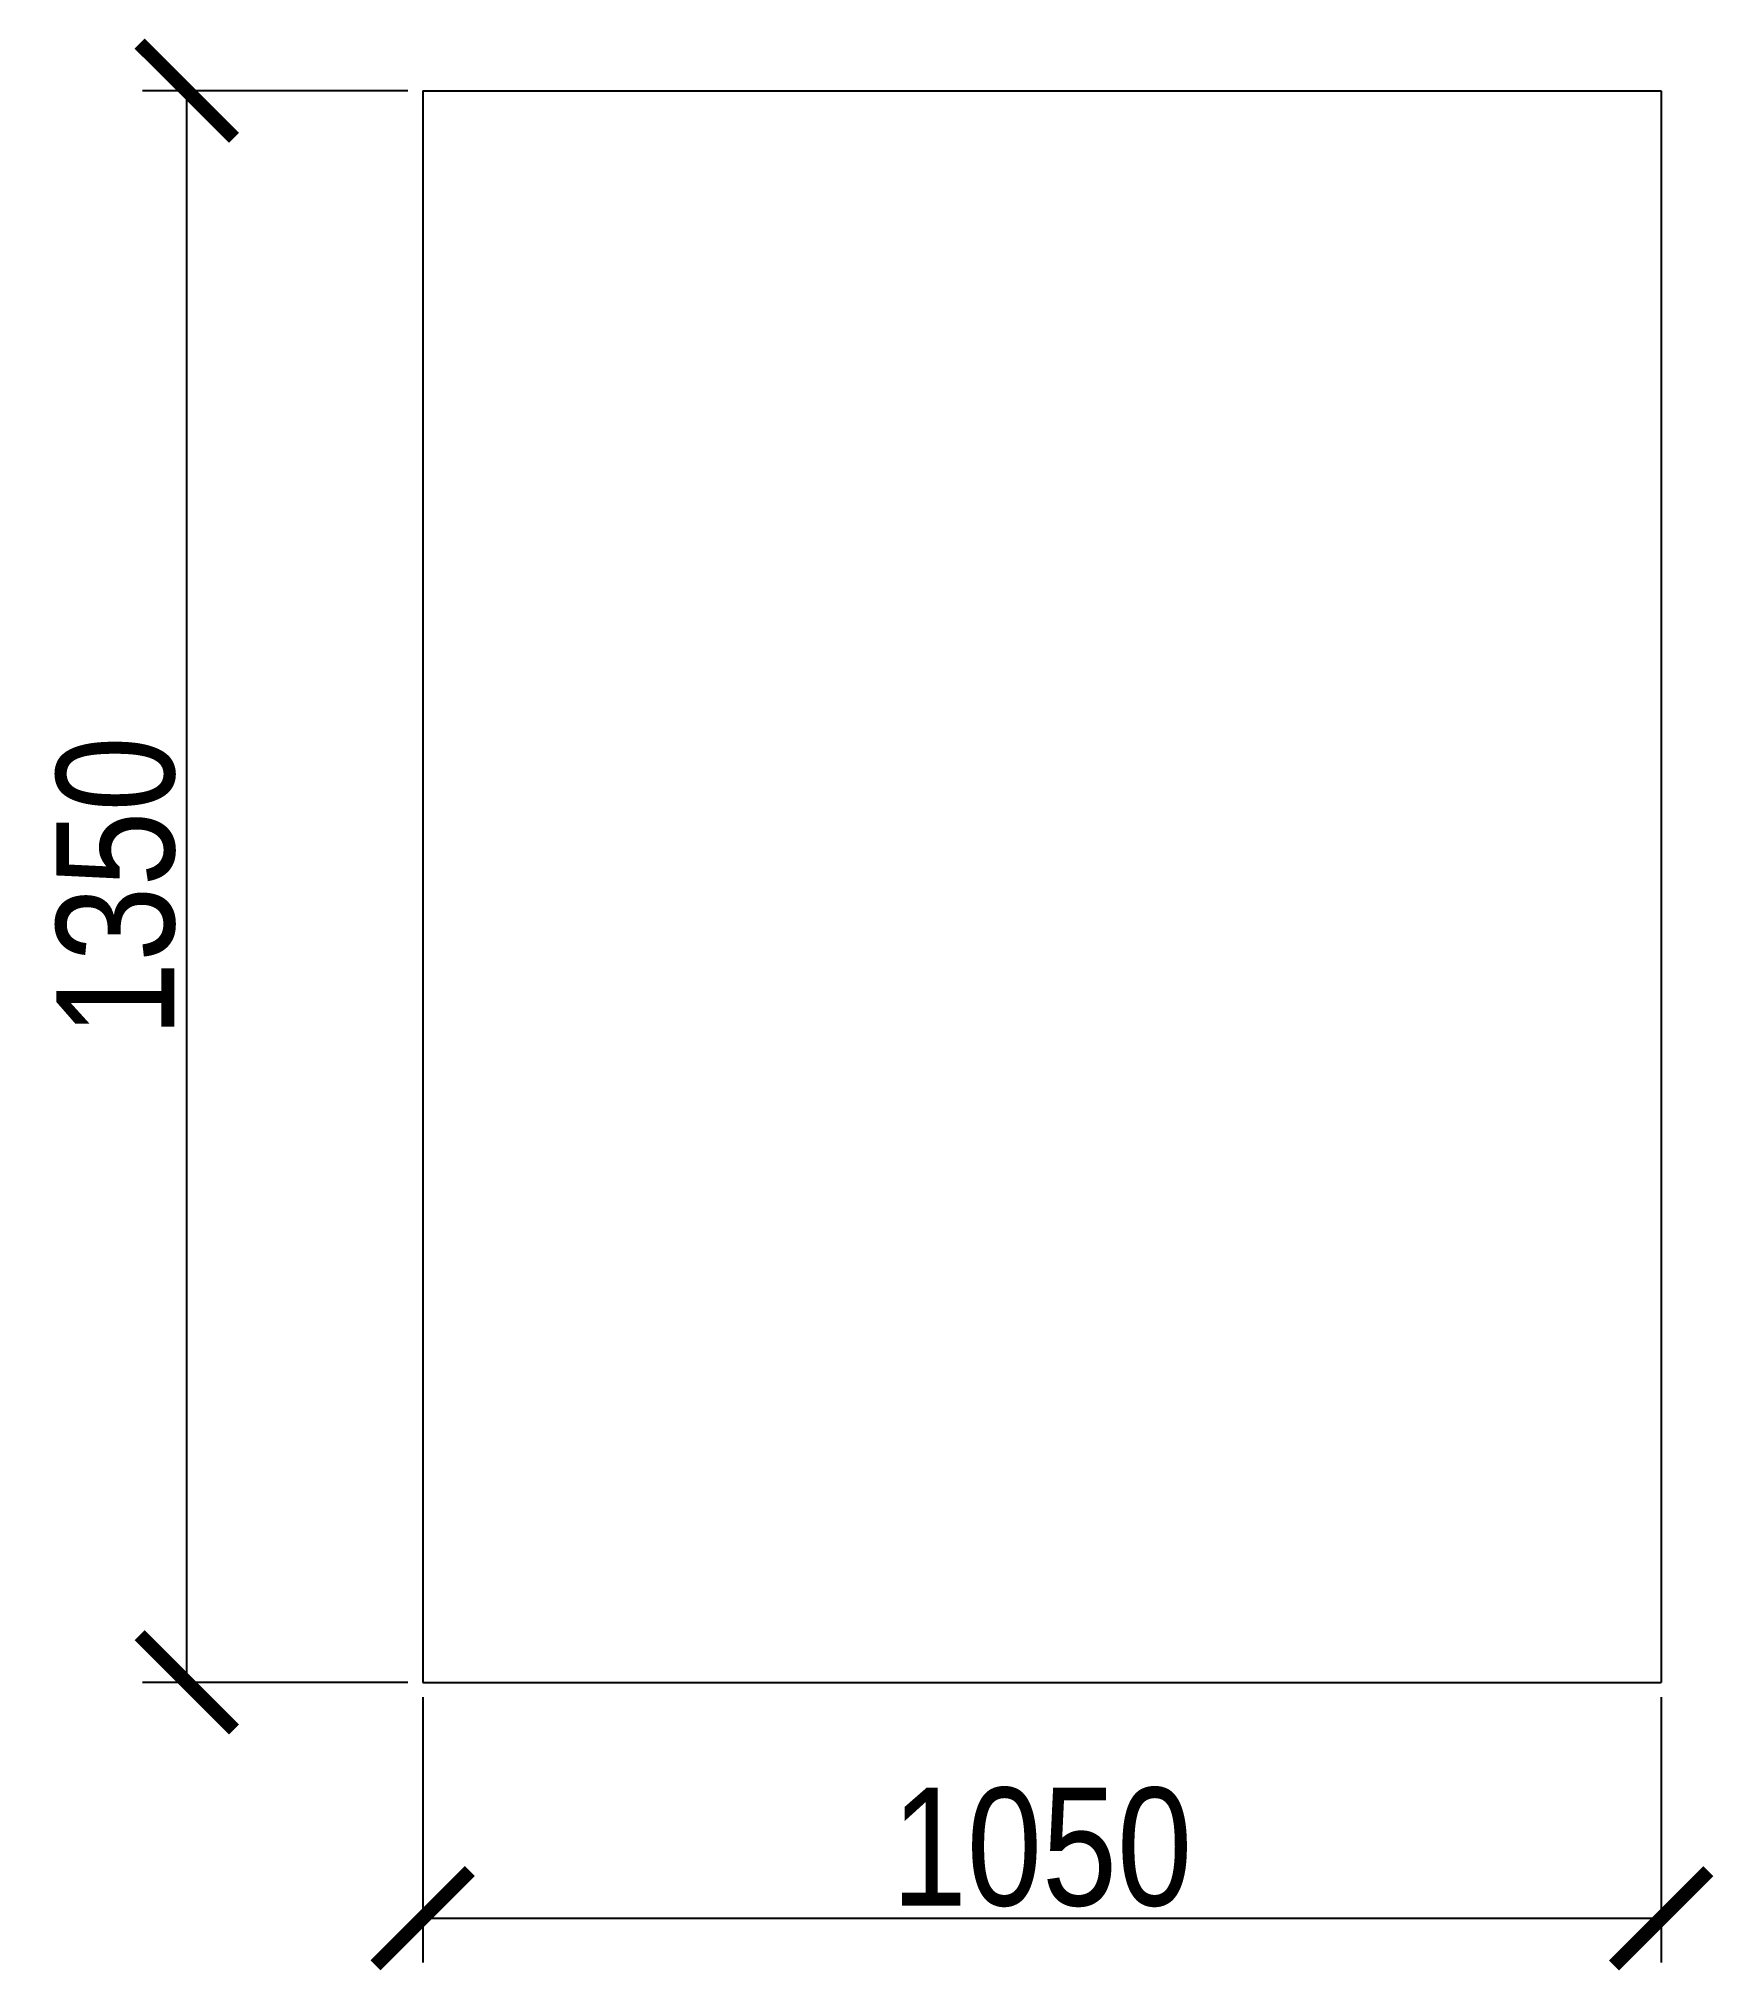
# Model space of a CAD drawing. Header units: metres. Extents: x -60 to 27.9, y -60.4 to 15.9.
# Drawn here: x 13.74 to 27.94, y -0.44 to 15.94 of the extents above; entities outside this region: 1.
import ezdxf

# ---------------------------------------------------------------- set-up
doc = ezdxf.new("R2010")
doc.units = ezdxf.units.M
doc.layers.add('WINDOW', color=7, linetype='Continuous')
doc.styles.add('OpenSansCondensed-Light', font='OpenSansCondensed-Light.ttf')
doc.dimstyles.new('EZDXF', dxfattribs={"dimtxt": 0.25, "dimasz": 0.175, "dimexe": 0.375, "dimexo": 0.125, "dimgap": 0.1, "dimtad": 1, "dimlfac": 100, "dimzin": 12, "dimdsep": 46, "dimtxsty": 'OpenSansCondensed-Light', "dimblk": 'ARCHTICK', "dimcen": 2.5, "dimazin": 3, "dimtfac": 0.5, "dimtmove": 2, "dimatfit": 3})

# ---------------------------------------------------------------- blocks, each defined once
blk = doc.blocks.new('_ARCHTICK')
at = {"color": 0, "linetype": 'BYBLOCK', "const_width": 0.15}
blk.add_lwpolyline([(-0.5, -0.5), (0.5, 0.5)], dxfattribs=at)

msp = doc.modelspace()

# ---------------------------------------------------------------- linework, layer by layer
at = {"layer": 'WINDOW'}
for points in [[(17, 15.5), (17, 15.29851), (17, 15.09701), (17, 14.89552), (17, 14.69403), (17, 14.49254), (17, 14.29104), (17, 14.08955), (17, 13.88806), (17, 13.68657), (17, 13.48507), (17, 13.28358), (17, 13.08209), (17, 12.8806), (17, 12.6791), (17, 12.47761), (17, 12.27612), (17, 12.07463), (17, 11.87313), (17, 11.67164), (17, 11.47015), (17, 11.26866), (17, 11.06716), (17, 10.86567), (17, 10.66418), (17, 10.46269), (17, 10.26119), (17, 10.0597), (17, 9.85821), (17, 9.65672), (17, 9.45522), (17, 9.25373), (17, 9.05224), (17, 8.85075), (17, 8.64925), (17, 8.44776), (17, 8.24627), (17, 8.04478), (17, 7.84328), (17, 7.64179), (17, 7.4403), (17, 7.23881), (17, 7.03731), (17, 6.83582), (17, 6.63433), (17, 6.43284), (17, 6.23134), (17, 6.02985), (17, 5.82836), (17, 5.62687), (17, 5.42537), (17, 5.22388), (17, 5.02239), (17, 4.8209), (17, 4.6194), (17, 4.41791), (17, 4.21642), (17, 4.01493), (17, 3.81343), (17, 3.61194), (17, 3.41045), (17, 3.20896), (17, 3.00746), (17, 2.80597), (17, 2.60448), (17, 2.40299), (17, 2.20149), (17, 2)], [(17, 15.5), (17.20192, 15.5), (17.40385, 15.5), (17.60577, 15.5), (17.80769, 15.5), (18.00962, 15.5), (18.21154, 15.5), (18.41346, 15.5), (18.61538, 15.5), (18.81731, 15.5), (19.01923, 15.5), (19.22115, 15.5), (19.42308, 15.5), (19.625, 15.5), (19.82692, 15.5), (20.02885, 15.5), (20.23077, 15.5), (20.43269, 15.5), (20.63462, 15.5), (20.83654, 15.5), (21.03846, 15.5), (21.24038, 15.5), (21.44231, 15.5), (21.64423, 15.5), (21.84615, 15.5), (22.04808, 15.5), (22.25, 15.5), (22.45192, 15.5), (22.65385, 15.5), (22.85577, 15.5), (23.05769, 15.5), (23.25962, 15.5), (23.46154, 15.5), (23.66346, 15.5), (23.86538, 15.5), (24.06731, 15.5), (24.26923, 15.5), (24.47115, 15.5), (24.67308, 15.5), (24.875, 15.5), (25.07692, 15.5), (25.27885, 15.5), (25.48077, 15.5), (25.68269, 15.5), (25.88462, 15.5), (26.08654, 15.5), (26.28846, 15.5), (26.49038, 15.5), (26.69231, 15.5), (26.89423, 15.5), (27.09615, 15.5), (27.29808, 15.5), (27.5, 15.5)], [(27.5, 15.5), (27.5, 15.29851), (27.5, 15.09701), (27.5, 14.89552), (27.5, 14.69403), (27.5, 14.49254), (27.5, 14.29104), (27.5, 14.08955), (27.5, 13.88806), (27.5, 13.68657), (27.5, 13.48507), (27.5, 13.28358), (27.5, 13.08209), (27.5, 12.8806), (27.5, 12.6791), (27.5, 12.47761), (27.5, 12.27612), (27.5, 12.07463), (27.5, 11.87313), (27.5, 11.67164), (27.5, 11.47015), (27.5, 11.26866), (27.5, 11.06716), (27.5, 10.86567), (27.5, 10.66418), (27.5, 10.46269), (27.5, 10.26119), (27.5, 10.0597), (27.5, 9.85821), (27.5, 9.65672), (27.5, 9.45522), (27.5, 9.25373), (27.5, 9.05224), (27.5, 8.85075), (27.5, 8.64925), (27.5, 8.44776), (27.5, 8.24627), (27.5, 8.04478), (27.5, 7.84328), (27.5, 7.64179), (27.5, 7.4403), (27.5, 7.23881), (27.5, 7.03731), (27.5, 6.83582), (27.5, 6.63433), (27.5, 6.43284), (27.5, 6.23134), (27.5, 6.02985), (27.5, 5.82836), (27.5, 5.62687), (27.5, 5.42537), (27.5, 5.22388), (27.5, 5.02239), (27.5, 4.8209), (27.5, 4.6194), (27.5, 4.41791), (27.5, 4.21642), (27.5, 4.01493), (27.5, 3.81343), (27.5, 3.61194), (27.5, 3.41045), (27.5, 3.20896), (27.5, 3.00746), (27.5, 2.80597), (27.5, 2.60448), (27.5, 2.40299), (27.5, 2.20149), (27.5, 2)], [(17, 2), (17.20192, 2), (17.40385, 2), (17.60577, 2), (17.80769, 2), (18.00962, 2), (18.21154, 2), (18.41346, 2), (18.61538, 2), (18.81731, 2), (19.01923, 2), (19.22115, 2), (19.42308, 2), (19.625, 2), (19.82692, 2), (20.02885, 2), (20.23077, 2), (20.43269, 2), (20.63462, 2), (20.83654, 2), (21.03846, 2), (21.24038, 2), (21.44231, 2), (21.64423, 2), (21.84615, 2), (22.04808, 2), (22.25, 2), (22.45192, 2), (22.65385, 2), (22.85577, 2), (23.05769, 2), (23.25962, 2), (23.46154, 2), (23.66346, 2), (23.86538, 2), (24.06731, 2), (24.26923, 2), (24.47115, 2), (24.67308, 2), (24.875, 2), (25.07692, 2), (25.27885, 2), (25.48077, 2), (25.68269, 2), (25.88462, 2), (26.08654, 2), (26.28846, 2), (26.49038, 2), (26.69231, 2), (26.89423, 2), (27.09615, 2), (27.29808, 2), (27.5, 2)]]:
    msp.add_lwpolyline(points, dxfattribs=at)

# ---------------------------------------------------------------- texts
msp.add_text('Thickness (X) 2.10; print -0.05/side vs slot; bond with 2-part epoxy; 0.3x45 outer chamfer', height=1.2).set_placement((-60, -60))

# ---------------------------------------------------------------- dimensions: what is measured, and where the dimension line sits
msp.add_linear_dim(base=(15, 2), p1=(17, 2), p2=(17, 15.5), angle=90, dimstyle='EZDXF', override={"dimtxt": 1, "dimasz": 0.8}).render()
msp.add_linear_dim(base=(17, 0), p1=(17, 2), p2=(27.5, 2), dimstyle='EZDXF', override={"dimtxt": 1, "dimasz": 0.8}).render()

doc.saveas('drawing.dxf')
